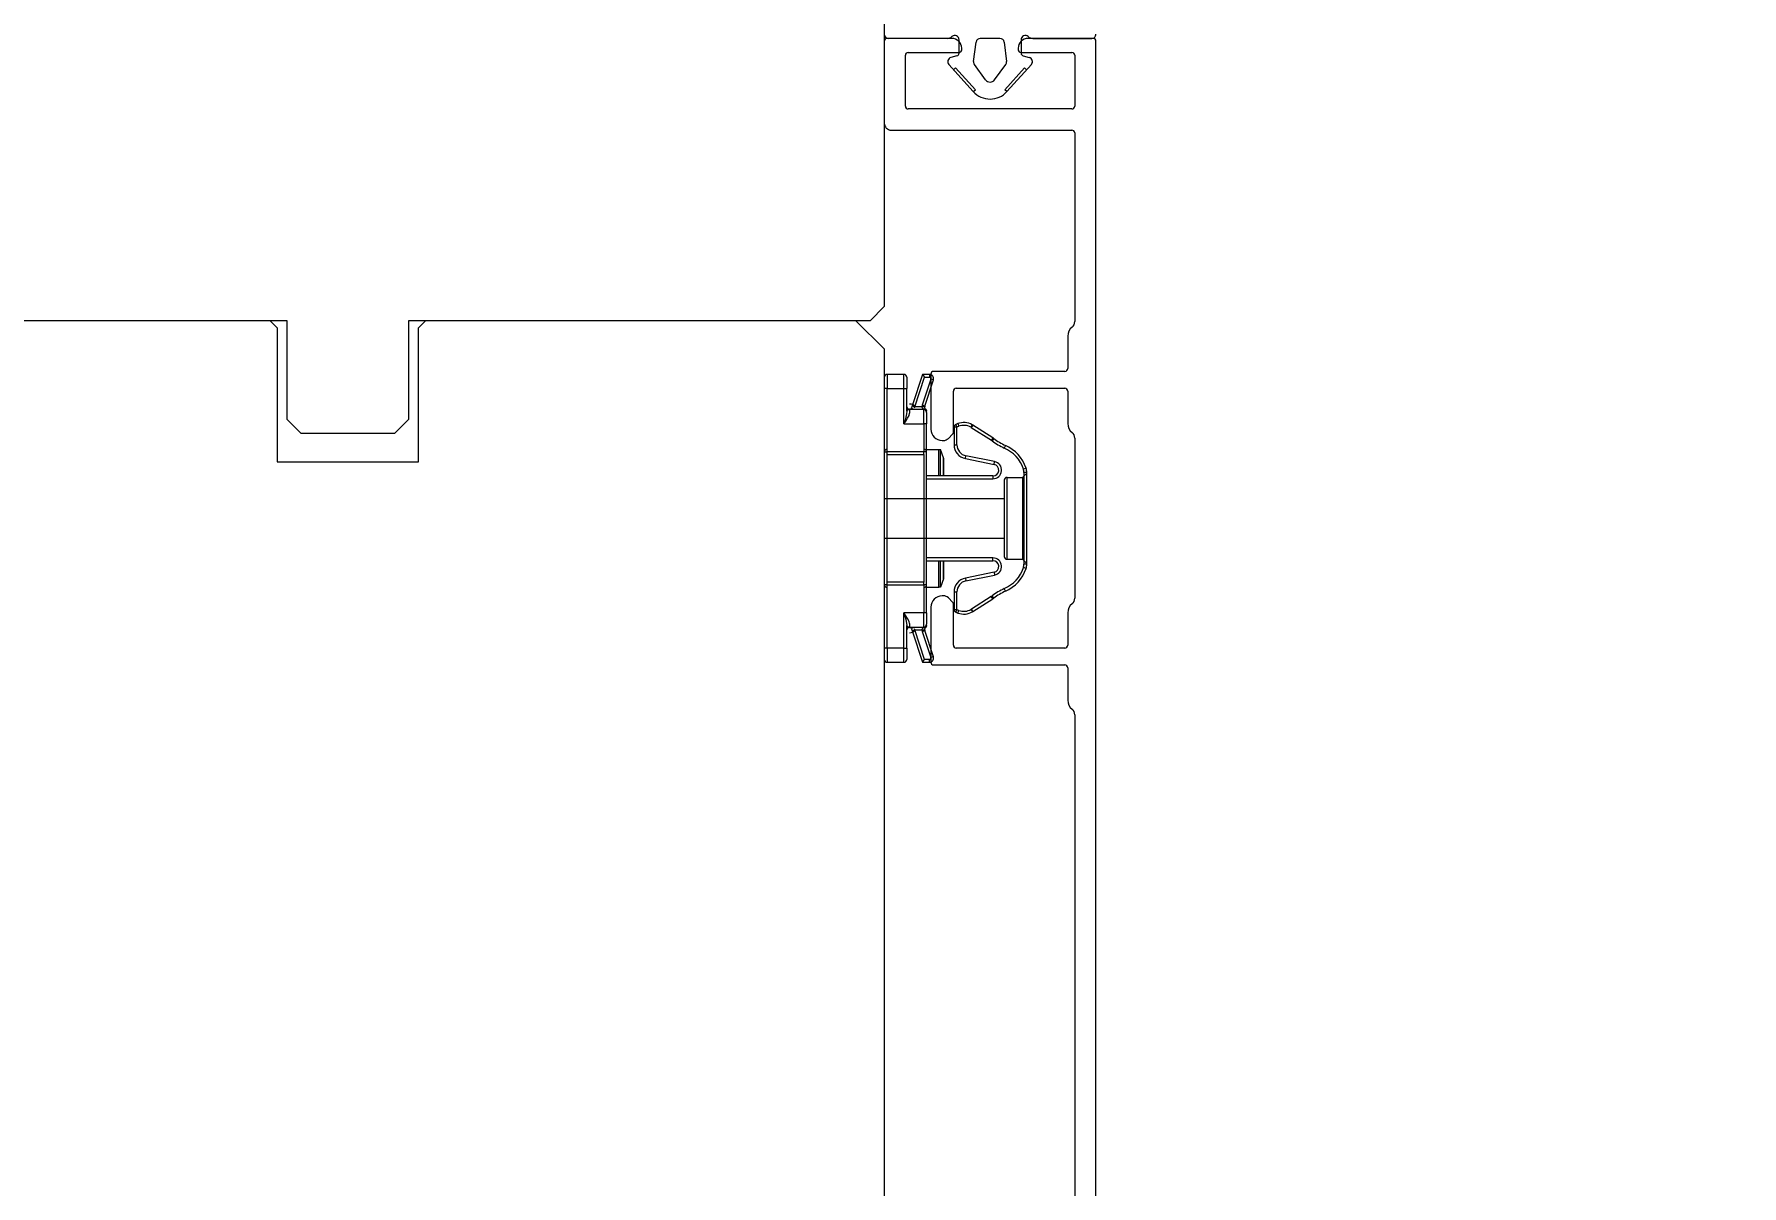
# Model space of a CAD drawing. Header units: metres. Extents: x 2.1 to 55.1, y 135.2 to 164.9.
# Drawn here: x 32.1687 to 32.2897, y 143.0914 to 143.173 of the extents above; entities that cross this region are included whole.
import ezdxf

# ---------------------------------------------------------------- set-up
doc = ezdxf.new("R2010")
doc.units = ezdxf.units.M
doc.header["$PDMODE"] = 65
doc.linetypes.add('AUSGEZOGEN', pattern=[0])
doc.linetypes.add('VERDECKT', pattern=[9.524999999999999, 6.35, -3.175])
for name, color, linetype, lineweight in [('XR$1$Fenster', 7, 'AUSGEZOGEN', 18), ('XR$1$Vermassung Decke', 180, 'VERDECKT', 25), ('XR$1$Werkplan- Ausfuehrungsmasse', 7, 'AUSGEZOGEN', 13)]:
    doc.layers.add(name, color=color, linetype=linetype, lineweight=lineweight)
doc.styles.add('ARIAL', font='ARIAL.TTF')
doc.dimstyles.new('DIMSTYLE_16', dxfattribs={"dimtxt": 0.125, "dimasz": 0.15, "dimexe": 0, "dimexo": 0, "dimgap": 0.0625, "dimtad": 2, "dimdec": 1, "dimlfac": 100, "dimrnd": 0.5, "dimzin": 4, "dimdsep": 46, "dimtxsty": 'ARIAL', "dimblk1": 'ALL_ML_KREIS', "dimblk2": 'ALL_ML_KREIS', "dimsah": 1, "dimcen": 0, "dimclrd": 256, "dimclre": 256, "dimclrt": 256, "dimadec": 0, "dimazin": 0, "dimtfac": 1, "dimtdec": 0, "dimtix": 1, "dimtmove": 2, "dimatfit": 3, "dimfxl": 0, "dimtvp": 1.2, "dimtzin": 0, "dimlwd": 0, "dimlwe": -1, "dimarcsym": 0})
doc.dimstyles.new('DIMSTYLE_3', dxfattribs={"dimtxt": 0.1, "dimasz": 0.15, "dimexe": 0, "dimexo": 0, "dimgap": 0.05, "dimtad": 2, "dimdec": 1, "dimlfac": 100, "dimrnd": 0.5, "dimzin": 4, "dimdsep": 46, "dimtxsty": 'ARIAL', "dimblk1": 'ALL_ML_KREIS', "dimblk2": 'ALL_ML_KREIS', "dimsah": 1, "dimcen": 0, "dimclrd": 240, "dimclre": 240, "dimclrt": 240, "dimadec": 0, "dimazin": 0, "dimtfac": 1, "dimtdec": 0, "dimtix": 1, "dimtmove": 2, "dimatfit": 3, "dimfxl": 0, "dimtvp": 1.2, "dimtzin": 0, "dimlwd": 0, "dimlwe": 13, "dimarcsym": 0})

# ---------------------------------------------------------------- blocks, each defined once
blk = doc.blocks.new('ALL_ML_KREIS')
at = {"color": 0, "linetype": 'ByBlock', "lineweight": -2}
for p, q in [((0, -0.5), (0, 0.5)), ((-1, 0), (0.5, 0))]:
    blk.add_line(p, q, dxfattribs=at)
blk.add_circle((0, 0), 0.15, dxfattribs=at)
blk = doc.blocks.new('*D32')
at = {"layer": 'DEFPOINTS', "color": 92, "linetype": 'AUSGEZOGEN', "lineweight": 13, "true_color": 0x00c600, "transparency": 33554687}
for p in [(28.73091207872055, 143.084699050955), (28.57091207872055, 143.0046990509549), (34.85591207872056, 143.0046990509549)]:
    blk.add_point(p, dxfattribs=at)
at = {"layer": 'XR$1$Vermassung Decke', "color": 92, "linetype": 'AUSGEZOGEN', "lineweight": -2, "true_color": 0x00c600, "transparency": 33554687}
for p, q in [((34.85591207872056, 143.084699050955), (34.85591207872056, 143.084699050955)), ((34.85591207872056, 143.0046990509549), (34.85591207872056, 143.084699050955)), ((34.85591207872056, 143.0046990509549), (34.85591207872056, 143.0046990509549))]:
    blk.add_line(p, q, dxfattribs=at)
at = {"layer": 'XR$1$Vermassung Decke', "color": 92, "linetype": 'AUSGEZOGEN', "lineweight": 13, "true_color": 0x00c600, "transparency": 33554687, "xscale": 0.15, "yscale": 0.15, "zscale": 0.15}
for p, rotation in [((34.85591207872056, 143.084699050955), 90), ((34.85591207872056, 143.0046990509549), 270)]:
    blk.add_blockref('ALL_ML_KREIS', p, dxfattribs=dict(at, rotation=rotation))
at = {"layer": 'XR$1$Vermassung Decke', "color": 92, "linetype": 'AUSGEZOGEN', "lineweight": 13, "true_color": 0x00c600, "transparency": 33554687, "insert": (34.75420675812029, 143.142199050955), "char_height": 0.1, "width": 0.3, "attachment_point": 5, "rotation": 90, "style": 'ARIAL'}
blk.add_mtext('\\A1;{\\A1;{8\\H0.066000;\\S^ ;}}', dxfattribs=at)
blk = doc.blocks.new('*D177')
at = {"layer": 'DEFPOINTS', "transparency": 33554687}
for p in [(32.09091207872055, 143.084699050955), (32.16591207872055, 142.836699050955), (33.51091207872054, 142.836699050955)]:
    blk.add_point(p, dxfattribs=at)
at = {"layer": 'XR$1$Werkplan- Ausfuehrungsmasse', "lineweight": -2, "transparency": 33554687}
for p, q in [((33.51091207872054, 143.084699050955), (33.51091207872054, 143.084699050955)), ((33.51091207872054, 142.836699050955), (33.51091207872054, 143.084699050955)), ((33.51091207872054, 142.836699050955), (33.51091207872054, 142.836699050955))]:
    blk.add_line(p, q, dxfattribs=at)
at = {"layer": 'XR$1$Werkplan- Ausfuehrungsmasse', "transparency": 33554687, "xscale": 0.15, "yscale": 0.15, "zscale": 0.15}
for p, rotation in [((33.51091207872054, 143.084699050955), 90), ((33.51091207872054, 142.836699050955), 270)]:
    blk.add_blockref('ALL_ML_KREIS', p, dxfattribs=dict(at, rotation=rotation))
at = {"layer": 'XR$1$Werkplan- Ausfuehrungsmasse', "transparency": 33554687, "insert": (33.3962804279702, 142.95457695), "char_height": 0.125, "width": 0.5, "attachment_point": 5, "rotation": 90, "style": 'ARIAL'}
blk.add_mtext('\\A1;{\\A1;{25\\H0.082500;\\S^ ;}}', dxfattribs=at)
blk = doc.blocks.new('*D178')
at = {"layer": 'DEFPOINTS', "transparency": 33554687}
for p in [(32.09091207872055, 143.264699050955), (32.09091207872055, 143.084699050955), (33.51091207872054, 143.084699050955)]:
    blk.add_point(p, dxfattribs=at)
at = {"layer": 'XR$1$Werkplan- Ausfuehrungsmasse', "lineweight": -2, "transparency": 33554687}
for p, q in [((33.51091207872054, 143.264699050955), (33.51091207872054, 143.264699050955)), ((33.51091207872054, 143.084699050955), (33.51091207872054, 143.264699050955)), ((33.51091207872054, 143.084699050955), (33.51091207872054, 143.084699050955))]:
    blk.add_line(p, q, dxfattribs=at)
at = {"layer": 'XR$1$Werkplan- Ausfuehrungsmasse', "transparency": 33554687, "xscale": 0.15, "yscale": 0.15, "zscale": 0.15}
for p, rotation in [((33.51091207872054, 143.264699050955), 90), ((33.51091207872054, 143.084699050955), 270)]:
    blk.add_blockref('ALL_ML_KREIS', p, dxfattribs=dict(at, rotation=rotation))
at = {"layer": 'XR$1$Werkplan- Ausfuehrungsmasse', "transparency": 33554687, "insert": (33.3962804279702, 143.3746990509549), "char_height": 0.125, "width": 0.5, "attachment_point": 5, "rotation": 90, "style": 'ARIAL'}
blk.add_mtext('\\A1;{\\A1;{18\\H0.082500;\\S^ ;}}', dxfattribs=at)

msp = doc.modelspace()

# ---------------------------------------------------------------- linework, layer by layer
at = {"layer": 'XR$1$Fenster', "linetype": 'AUSGEZOGEN', "lineweight": 13, "transparency": 33554687}
for p, q in [((32.22891182403888, 143.2096993192121), (32.22891192144552, 143.1536993192122)), ((32.22891188874441, 143.1724993008997), (32.22891189883256, 143.1666993009621)), ((32.23370303658758, 143.172699309272), (32.22911188839486, 143.1726993012475)), ((32.23338273827355, 143.1726993248296), (32.22921188837573, 143.1726993175748)), ((32.23421189035684, 143.1716527916694), (32.23421188870971, 143.1725993262718)), ((32.234403037985, 143.1718993105129), (32.23440303781106, 143.1719993104897)), ((32.23524470050254, 143.17105601629), (32.23541412515137, 143.172435889166)), ((32.2371118885337, 143.1726993313161), (32.23571188853865, 143.1726993288809)), ((32.23740965283741, 143.1724358926371), (32.23757908228665, 143.1710560203498)), ((32.23840303781103, 143.1719993174706), (32.23840303798497, 143.1718993174705)), ((32.2386118887105, 143.1725993339252), (32.23861189035691, 143.1716527993228)), ((32.24371188872016, 143.1726993267045), (32.23910303659349, 143.1726993186881)), ((32.23944103879879, 143.1726993353674), (32.24361188869741, 143.1726993426223)), ((32.24391205674661, 143.0760993269049), (32.24391188906802, 143.1724993270524)), ((32.23041189674611, 143.167899303571), (32.23041189048398, 143.1714993035706)), ((32.23061189013608, 143.1716993039185), (32.23420303833289, 143.171699310165)), ((32.23348896860686, 143.1708540058299), (32.23522297168493, 143.1689285987818)), ((32.23406365450196, 143.1714596062463), (32.23363424517954, 143.1713445455646)), ((32.23608895054005, 143.16976330464), (32.23530025739194, 143.170842436911)), ((32.23673483674699, 143.1697633057635), (32.23752352614028, 143.1708424407776)), ((32.23933481488579, 143.1708540159982), (32.23760081850585, 143.1689286029178)), ((32.23860303833283, 143.1716993178184), (32.24221189042605, 143.1716993240942)), ((32.23876012688392, 143.1714596144154), (32.23918953660661, 143.1713445552275)), ((32.24241189077392, 143.1714993244421), (32.24241189703559, 143.1678993244421)), ((32.23382357214334, 143.1704824678462), (32.23397218733685, 143.1706163092607)), ((32.23397218733685, 143.1706163092607), (32.23537158687844, 143.1690624401964)), ((32.23885159698271, 143.170616317748), (32.23745220284674, 143.1690624438154)), ((32.23900021264182, 143.1704824768504), (32.23885159698271, 143.170616317748)), ((32.23522297168493, 143.1689285987818), (32.23537158687844, 143.1690624401964)), ((32.23760081850585, 143.1689286029178), (32.23745220284674, 143.1690624438154)), ((32.24221189738345, 143.1676993240942), (32.23061189709398, 143.1676993039189)), ((32.22941189970224, 143.1661993018317), (32.24220304802756, 143.1661993240801)), ((32.24240304837542, 143.1659993244278), (32.24241192357297, 143.1526366359952)), ((32.22891192144552, 143.1536993192122), (32.22791192318493, 143.1526993174728)), ((32.186611923185, 143.1526992456354), (32.16191192318503, 143.1526992026721)), ((32.185411923185, 143.1526992435463), (32.18591192405469, 143.1521992444069)), ((32.18661193536082, 143.1456992456354), (32.186611923185, 143.1526992456354)), ((32.22791192318493, 143.1526993174728), (32.19521192318498, 143.1526992605942)), ((32.19521192318498, 143.1526992605942), (32.19521193536081, 143.1456992605943)), ((32.19591192405468, 143.1521992618118), (32.19641192318498, 143.1526992626815)), ((32.22691192318441, 143.1526993157334), (32.22891192666322, 143.1506993192122)), ((32.18591192405469, 143.1521992444069), (32.18591194057903, 143.1426992444178)), ((32.19591194057902, 143.1426992618119), (32.19591192405468, 143.1521992618118)), ((32.24191192536009, 143.1516119400465), (32.24191192937143, 143.1493119400465)), ((32.22891192666322, 143.1506993192122), (32.2289120397245, 143.0856993192353)), ((32.23031192984211, 143.1488993287553), (32.22911192984211, 143.1488993266736)), ((32.22911192984211, 143.1488993266736), (32.22911193157686, 143.1478993266736)), ((32.23031193157686, 143.1478993287553), (32.23031192984211, 143.1488993287553)), ((32.2316249591022, 143.148899331033), (32.2308970915905, 143.1466611834021)), ((32.23211192984211, 143.1488993318778), (32.2316249591022, 143.148899331033)), ((32.2316249591022, 143.148899331033), (32.2317702276076, 143.1486993312851)), ((32.23211192984211, 143.1488993318778), (32.23211193018906, 143.1486993318778)), ((32.23221192594718, 143.1489119231693), (32.23221193272737, 143.1450119231911)), ((32.24171192972024, 143.1491119396978), (32.23241192559921, 143.149111923517)), ((32.22911193157686, 143.1478993266736), (32.22891193157686, 143.1478993263266)), ((32.22911193157686, 143.1478993266736), (32.23031193157686, 143.1478993287553)), ((32.22911193936298, 143.1434110070991), (32.22911193157686, 143.1478993266736)), ((32.23031193591374, 143.1453993287553), (32.23031193157686, 143.1478993287553)), ((32.23031193157686, 143.1478993287553), (32.23051193157686, 143.1478993291022)), ((32.23051193018906, 143.1486993291022), (32.23051193157686, 143.1478993291022)), ((32.23051193436213, 143.1462937562933), (32.23051193157686, 143.1478993291022)), ((32.23108728667211, 143.1465993301003), (32.2317702276076, 143.1486993312851)), ((32.23220702790333, 143.1485684052269), (32.23160264728008, 143.146709972149)), ((32.2317702276076, 143.1486993312851), (32.23211193018906, 143.1486993318778)), ((32.23179284236168, 143.1466481188472), (32.23239722298491, 143.1485065519252)), ((32.23239722298491, 143.1485065519252), (32.23220702790333, 143.1485684052269)), ((32.23381193310409, 143.1447947686792), (32.23381192803888, 143.1477119259667)), ((32.23401192769194, 143.1479119263137), (32.24171193180752, 143.1479119396847)), ((32.24191193215447, 143.1477119400317), (32.2419119361444, 143.1454119400317)), ((32.2308970915905, 143.1466611834021), (32.23085686075518, 143.1465374760689)), ((32.2308970915905, 143.1466611834021), (32.23108728667211, 143.1465993301003)), ((32.23104705572948, 143.1465374763988), (32.23108728667211, 143.1465993301003)), ((32.23158325088156, 143.1465993309607), (32.23108728667211, 143.1465993301003)), ((32.23178314416241, 143.1465927982531), (32.23158325088156, 143.1465993309607)), ((32.23158325088156, 143.1465993309607), (32.23158511368705, 143.1465724468337)), ((32.23158511368705, 143.1465724468337), (32.2316022884855, 143.1465314991653)), ((32.2316022884855, 143.1465314991653), (32.23164283810038, 143.1464876026074)), ((32.23179284236168, 143.1466481188472), (32.23160264728008, 143.146709972149)), ((32.23164283810038, 143.1464876026074), (32.23171193409847, 143.1464457413002)), ((32.23171193409847, 143.1464457413002), (32.23171193417898, 143.1463993311839)), ((32.23171295263636, 143.1464459282521), (32.23176591131185, 143.1464506979957)), ((32.23176591131185, 143.1464506979957), (32.23180938891843, 143.1464465208652)), ((32.23178407558848, 143.1465659141244), (32.23178314416241, 143.1465927982531)), ((32.23179266302322, 143.1465249664411), (32.23178407558848, 143.1465659141244)), ((32.23181293786874, 143.1464810698481), (32.23179266302322, 143.1465249664411)), ((32.23180938891843, 143.1464465208652), (32.23185750268154, 143.1464293004784)), ((32.2318474859041, 143.1464392084809), (32.23181293786874, 143.1464810698481)), ((32.23185750268154, 143.1464293004784), (32.23188978536006, 143.1463836337837)), ((32.18761193710022, 143.1446992473748), (32.18661193536082, 143.1456992456354)), ((32.19521193536081, 143.1456992605943), (32.19421193710021, 143.1446992588548)), ((32.23038524464936, 143.145656313251), (32.23031193591374, 143.1453993287553)), ((32.23031193591374, 143.1453993287553), (32.23045855390509, 143.1456134826501)), ((32.23031193591374, 143.1453993287553), (32.23171193591374, 143.1453993311839)), ((32.23044188961097, 143.1458695101635), (32.23038524464936, 143.145656313251)), ((32.23049069439011, 143.1460927264579), (32.23044188961097, 143.1458695101635)), ((32.23045855390509, 143.1456134826501), (32.23057184425979, 143.1457911468584)), ((32.23051193436213, 143.1462937562933), (32.23049069439011, 143.1460927264579)), ((32.23057184425979, 143.1457911468584), (32.23066945426983, 143.1459771605359)), ((32.23066945426983, 143.1459771605359), (32.23071193462073, 143.1461446854417)), ((32.23171193417898, 143.1463993311839), (32.23071193417899, 143.1463993294492)), ((32.23071193417899, 143.1463993294492), (32.23071193462073, 143.1461446854417)), ((32.23171193591374, 143.1453993311839), (32.23171193417898, 143.1463993311839)), ((32.23191193591374, 143.1453993315309), (32.23171193591374, 143.1453993311839)), ((32.23171193591374, 143.1453993311839), (32.23171193936297, 143.1434110116095)), ((32.23188978536006, 143.1463836337837), (32.23190614315092, 143.1463399316156)), ((32.23190614315092, 143.1463399316156), (32.2319119290575, 143.1462936084471)), ((32.23191193452593, 143.1461993315309), (32.23191193436492, 143.1462921517634)), ((32.23191193452593, 143.1461993315309), (32.23191193591374, 143.1453993315309)), ((32.23191193936297, 143.1434110119564), (32.23191193591374, 143.1453993315309)), ((32.23412222778387, 143.1454065283849), (32.23399221638506, 143.1453581709171)), ((32.23406193923282, 143.1451707176576), (32.23399221638506, 143.1453581709171)), ((32.23406193923282, 143.1451707176576), (32.2341919506316, 143.1452190751254)), ((32.23412222778387, 143.1454065283849), (32.2341919506316, 143.1452190751254)), ((32.23412739864621, 143.1454084679469), (32.23419815566641, 143.1452214025998)), ((32.23514045045463, 143.1453318561223), (32.23504236550678, 143.1451575594126)), ((32.23518732386059, 143.1453037649518), (32.23507986423153, 143.1451350864762)), ((32.23660826349089, 143.1443985300363), (32.23518732386059, 143.1453037649518)), ((32.19421193710021, 143.1446992588548), (32.18761193710022, 143.1446992473748)), ((32.23301193411518, 143.1442119245789), (32.23310482733397, 143.1442119247401)), ((32.23345838047051, 143.1443583719628), (32.23375335470562, 143.1446533472213)), ((32.2338619392328, 143.1451707173106), (32.23406193923282, 143.1451707176576)), ((32.2338619392328, 143.1451707173106), (32.23386194141229, 143.1439143499981)), ((32.23406194141229, 143.1439143503451), (32.23406193923282, 143.1451707176576)), ((32.23507986423153, 143.1451350864762), (32.23650080386183, 143.1442298515607)), ((32.23660826349089, 143.1443985300363), (32.23650080386183, 143.1442298515607)), ((32.23667499737989, 143.144352097696), (32.23655419097303, 143.1441927056885)), ((32.24241193792199, 143.1443872458225), (32.24241195761714, 143.1330366359757)), ((32.22891193936298, 143.1434110067521), (32.22911193936298, 143.1434110070991)), ((32.23171193936297, 143.1434110116095), (32.22911193936298, 143.1434110070991)), ((32.22911193967735, 143.1432297883454), (32.22911193936298, 143.1434110070991)), ((32.22911193967735, 143.1432297883454), (32.23171193967735, 143.1432297928558)), ((32.22911195539582, 143.1341688506613), (32.22911193967735, 143.1432297883454)), ((32.23191193936297, 143.1434110119564), (32.23171193936297, 143.1434110116095)), ((32.23171193967735, 143.1432297928558), (32.23171193936297, 143.1434110116095)), ((32.23171193967735, 143.1432297928558), (32.23171195539582, 143.1341688551717)), ((32.23191193907966, 143.1435743315309), (32.23278713916186, 143.1435743330491)), ((32.23191195571019, 143.1339876367649), (32.23191193936297, 143.1434110119564)), ((32.23278714241454, 143.1416993187087), (32.23278713916186, 143.1435743330491)), ((32.23280546811111, 143.1435743330809), (32.23283194487545, 143.1435743331268)), ((32.23283194487545, 143.1435743331268), (32.23285859623257, 143.1435743331731)), ((32.23285859623257, 143.1435743331731), (32.23287250306515, 143.1435743331973)), ((32.23288110842393, 143.1435743332122), (32.23288111167661, 143.1416993188717)), ((32.23288110842394, 143.1435743332122), (32.2328935569391, 143.1435743332338)), ((32.23310590935385, 143.1429909029184), (32.2328935569391, 143.1435743332338)), ((32.23310591159441, 143.1416993192616), (32.23310590935385, 143.1429909029184)), ((32.2331119401511, 143.1429567009145), (32.23311194233235, 143.1416993192721)), ((32.23386194141229, 143.1439143499981), (32.23406194141229, 143.1439143503451)), ((32.2346625751778, 143.1429344266824), (32.2347024484247, 143.1431304116925)), ((32.2346625751778, 143.1429344266824), (32.23669467859973, 143.1425209942397)), ((32.23673455184662, 143.1427169792498), (32.2347024484247, 143.1431304116925)), ((32.23750028045063, 143.1438639355804), (32.23741877323761, 143.1436812977579)), ((32.18591194057903, 143.1426992444178), (32.19591194057902, 143.1426992618119)), ((32.23661194233233, 143.1416993253438), (32.23191194233235, 143.1416993171904)), ((32.23661194233233, 143.1416993253438), (32.23661194267929, 143.1414993253438)), ((32.23669467859973, 143.1425209942397), (32.23673455184662, 143.1427169792498)), ((32.23761194250583, 143.1415993177498), (32.23871194250583, 143.1415993196581)), ((32.23761195256739, 143.1357993177499), (32.23761194250583, 143.1415993177498)), ((32.23871194250583, 143.1415993196581), (32.2390119419854, 143.1418993201785)), ((32.23871194250583, 143.1415993196581), (32.23871195256739, 143.1357993196581)), ((32.2389601824139, 143.1422557183062), (32.23877053431472, 143.1421922076891)), ((32.23901194191801, 143.1419381669557), (32.23881194191801, 143.1419381666087)), ((32.23881194191801, 143.1419381666087), (32.23881195315519, 143.1354604812149)), ((32.23901195315518, 143.1354604815618), (32.23901194191801, 143.1419381669557)), ((32.2319119426793, 143.1414993171904), (32.23661194267929, 143.1414993253438)), ((32.23741194285279, 143.1413993174029), (32.23741195222044, 143.1359993174029)), ((32.22891194510797, 143.1400993026575), (32.23741194510795, 143.1400993174029)), ((32.22891194996527, 143.1372993026575), (32.23741194996526, 143.1372993174029)), ((32.23661195239388, 143.1358993396842), (32.23191195239388, 143.1358993315309)), ((32.23191195274082, 143.1356993315309), (32.23661195274082, 143.1356993396842)), ((32.23278715607568, 143.1338243330491), (32.23278715282302, 143.1356993330492)), ((32.2328811220851, 143.1356993332122), (32.23288112533776, 143.1338243332122)), ((32.23310592424347, 143.1344077642859), (32.23310592200291, 143.1356993336022)), ((32.23311195274082, 143.1356993336126), (32.23311195492205, 143.1344419663107)), ((32.23661195274082, 143.1356993396842), (32.23661195239388, 143.1358993396842)), ((32.23761195256739, 143.1357993177499), (32.23871195256739, 143.1357993196581)), ((32.23871195256739, 143.1357993196581), (32.23901195308781, 143.1354993201785)), ((32.23310592424347, 143.1344077642859), (32.23289357385293, 143.1338243332338)), ((32.23669478777374, 143.1348767185617), (32.23466258987318, 143.1344632595547)), ((32.23466258987318, 143.1344632595547), (32.23470246380005, 143.1342672746829)), ((32.23470246380005, 143.1342672746829), (32.2367346617006, 143.13468073369)), ((32.23669478777374, 143.1348767185617), (32.2367346617006, 143.13468073369)), ((32.2389601890002, 143.1351429128543), (32.2387705418312, 143.1352064262488)), ((32.23901195315518, 143.1354604815618), (32.23881195315519, 143.1354604812149)), ((32.2291119557102, 143.1339876319076), (32.2289119557102, 143.1339876315606)), ((32.23171195539582, 143.1341688551717), (32.22911195539582, 143.1341688506613)), ((32.2291119557102, 143.1339876319076), (32.22911195539582, 143.1341688506613)), ((32.2291119557102, 143.1339876319076), (32.23171195571019, 143.133987636418)), ((32.22911196349629, 143.1294993266736), (32.2291119557102, 143.1339876319076)), ((32.23171195571019, 143.133987636418), (32.23171195539582, 143.1341688551717)), ((32.23191195571019, 143.1339876367649), (32.23171195571019, 143.133987636418)), ((32.23171195571019, 143.133987636418), (32.23171195915941, 143.131999331184)), ((32.23191195915941, 143.1319993315309), (32.23191195571019, 143.1339876367649)), ((32.23191195599349, 143.1338243315309), (32.23278715607568, 143.1338243330491)), ((32.23283196178929, 143.1338243331269), (32.23280548502495, 143.133824333081)), ((32.2328586131464, 143.1338243331731), (32.23283196178929, 143.1338243331269)), ((32.23287251997898, 143.1338243331972), (32.2328586131464, 143.1338243331731)), ((32.23289357385293, 143.1338243332338), (32.23288112533776, 143.1338243332122)), ((32.23310484646742, 143.1332119246805), (32.23301195324862, 143.1332119245184)), ((32.23386195950752, 143.1334833334612), (32.23406195950752, 143.1334833338081)), ((32.23386195950752, 143.1334833334612), (32.23386196168531, 143.1322279463353)), ((32.23406196168531, 143.1322279466822), (32.23406195950752, 143.1334833338081)), ((32.23649826410649, 143.1331668723485), (32.23508551306471, 143.1322668472284)), ((32.23660572432078, 143.1329981942457), (32.23649826410649, 143.1331668723485)), ((32.2366729501532, 143.1330450000355), (32.23655204477244, 143.1332043169803)), ((32.23750030432197, 143.1335347351862), (32.23741879675876, 143.1337173728525)), ((32.23171195915941, 143.131999331184), (32.23031195915942, 143.1319993287553)), ((32.23031196349629, 143.1294993287553), (32.23031195915942, 143.1319993287553)), ((32.2304474866058, 143.1318017353029), (32.23031195915942, 143.1319993287553)), ((32.23031195915942, 143.1319993287553), (32.23037972312255, 143.1317622164478)), ((32.23191195915941, 143.1319993315309), (32.23171195915941, 143.131999331184)), ((32.23171196089417, 143.130999331184), (32.23171195915941, 143.131999331184)), ((32.23191195915941, 143.1319993315309), (32.23191196054722, 143.1311993315309)), ((32.23221195464387, 143.1324119231232), (32.23221196143103, 143.1285119231449)), ((32.23375337537468, 143.1327705044553), (32.23345840011342, 143.1330654786877)), ((32.23381195934816, 143.1297119259137), (32.23381195426514, 143.1326290832012)), ((32.23406196168531, 143.1322279466822), (32.23386196168531, 143.1322279463353)), ((32.23399221185279, 143.1320405034618), (32.23406196168531, 143.1322279466822)), ((32.23399221185279, 143.1320405034618), (32.23412230991484, 143.1319920924389)), ((32.23419205974736, 143.1321795356593), (32.23406196168531, 143.1322279466822)), ((32.23412230991484, 143.1319920924389), (32.23419205974736, 143.1321795356593)), ((32.23412737866062, 143.1319901906627), (32.2341981422423, 143.1321772535278)), ((32.23517423249186, 143.1320865185693), (32.23507052043501, 143.1322575267833)), ((32.23519297327899, 143.1320981691256), (32.23508551306471, 143.1322668472284)), ((32.23519297327899, 143.1320981691256), (32.23660572432078, 143.1329981942457)), ((32.24191195945242, 143.1320119400271), (32.24191196346375, 143.1297119400271)), ((32.23037972312255, 143.1317622164478), (32.23044187296507, 143.131529314478)), ((32.23044187296507, 143.131529314478), (32.23049478554169, 143.1312822346963)), ((32.23057178581946, 143.1316076504538), (32.2304474866058, 143.1318017353029)), ((32.23049478554169, 143.1312822346963), (32.23051196071103, 143.1311049019112)), ((32.2305119634963, 143.1294993291023), (32.23051196071103, 143.1311049019112)), ((32.23067761047264, 143.1314017507428), (32.23057178581946, 143.1316076504538)), ((32.23071196045242, 143.1312539734567), (32.23067761047264, 143.1314017507428)), ((32.23071196045242, 143.1312539734567), (32.23071196089417, 143.1309993294492)), ((32.23071196089417, 143.1309993294492), (32.23171196089417, 143.130999331184)), ((32.23085688794967, 143.1308611833323), (32.23089711921418, 143.1307374761387)), ((32.23089711921418, 143.1307374761387), (32.23108731408118, 143.1307993301004)), ((32.23089711921418, 143.1307374761387), (32.23162499449115, 143.1284993310331)), ((32.23108731408118, 143.1307993301004), (32.23104708292396, 143.1308611836623)), ((32.23108731408118, 143.1307993301004), (32.23158327829064, 143.1307993309607)), ((32.23177026230264, 143.1286993312851), (32.23108731408118, 143.1307993301004)), ((32.2315851431412, 143.1308262255443), (32.23158327829064, 143.1307993309607)), ((32.23158327829064, 143.1307993309607), (32.23178317154883, 143.1308058643619)), ((32.23160233327551, 143.1308671901709), (32.2315851431412, 143.1308262255443)), ((32.23163894569286, 143.1309078226194), (32.23160233327551, 143.1308671901709)), ((32.23160267507303, 143.1306886898398), (32.23179286994003, 143.1307505438014)), ((32.23168094131158, 143.130936938137), (32.23163894569286, 143.1309078226194)), ((32.23171196097468, 143.1309529210677), (32.23168094131158, 143.130936938137)), ((32.23171196089417, 143.130999331184), (32.23171196097468, 143.1309529210677)), ((32.23176593940423, 143.1309479645655), (32.231712979562, 143.1309527341105)), ((32.23180941599005, 143.1309521418789), (32.23176593940423, 143.1309479645655)), ((32.23178317154883, 143.1308058643619), (32.23178410395078, 143.1308327589439)), ((32.23178410395078, 143.1308327589439), (32.2317926989824, 143.1308737235555)), ((32.2317926989824, 143.1308737235555), (32.23181100515584, 143.1309143559723)), ((32.23239725701112, 143.1288921128203), (32.23179286994003, 143.1307505438014)), ((32.2318575295007, 143.1309693623946), (32.23180941599005, 143.1309521418789)), ((32.23181100515584, 143.1309143559723), (32.23183200293994, 143.1309434714534)), ((32.23183200293994, 143.1309434714534), (32.23184751275754, 143.1309594543572)), ((32.23184751275763, 143.1309594543573), (32.2318575295007, 143.1309693623946)), ((32.23189182081182, 143.1310190447115), (32.2318575295007, 143.1309693623946)), ((32.23190945697788, 143.1310749637888), (32.23189182081182, 143.1310190447115)), ((32.23191195540588, 143.1311050546147), (32.23190945697788, 143.1310749637888)), ((32.23191196070823, 143.1311065112984), (32.23191196054722, 143.1311993315309)), ((32.22911196349629, 143.1294993266736), (32.22891196349629, 143.1294993263267)), ((32.23031196349629, 143.1294993287553), (32.22911196349629, 143.1294993266736)), ((32.22911196349629, 143.1294993266736), (32.22911196523105, 143.1284993266736)), ((32.23031196349629, 143.1294993287553), (32.2305119634963, 143.1294993291023)), ((32.23031196523105, 143.1284993287553), (32.23031196349629, 143.1294993287553)), ((32.2305119634963, 143.1294993291023), (32.2305119648841, 143.1286993291022)), ((32.23160267507303, 143.1306886898398), (32.23220706214412, 143.1288302588587)), ((32.24171196381257, 143.1295119396783), (32.23401195969698, 143.1295119262625)), ((32.22911196523105, 143.1284993266736), (32.23031196523105, 143.1284993287553)), ((32.23162499449115, 143.1284993310331), (32.23177026230264, 143.1286993312851)), ((32.23162499449115, 143.1284993310331), (32.23211196523106, 143.1284993318779)), ((32.23211196488409, 143.1286993318779), (32.23177026230264, 143.1286993312851)), ((32.23211196523106, 143.1284993318779), (32.23211196488409, 143.1286993318779)), ((32.23239725701112, 143.1288921128203), (32.23220706214412, 143.1288302588587)), ((32.23241196177882, 143.128311923493), (32.24171196589985, 143.1283119396652)), ((32.2419119662468, 143.1281119400122), (32.24191197023673, 143.1258119400122)), ((32.24241197201432, 143.124787245803), (32.24241203561255, 143.0882240194427))]:
    msp.add_line(p, q, dxfattribs=at)
for centre, radius, start, end in [((32.2292118878539, 143.1729993175748), 0.0003, 180.0000996607726, 270.0000996594156), ((32.22911188874442, 143.1724993012475), 0.0001999999999979991, 90.00010014319915, 180.0000996607726), ((32.23338273740384, 143.1731993248296), 0.0005, 270.0000996607726, 311.4097217710227), ((32.23370303781106, 143.171999309272), 0.0007000000000043656, 9.966309895904338e-05, 90.00010014290837), ((32.23391188870971, 143.17259932575), 0.0003, 9.966620075645824e-05, 131.409721770101), ((32.23420303798501, 143.171899310165), 0.0001999999999989086, 270.0000996628082, 9.966891483096671e-05), ((32.23571188906047, 143.1723993288809), 0.0003, 90.00009966077263, 173.0000996618901), ((32.23711188905552, 143.1723993313161), 0.0003, 7.000099658039457, 90.00009966077263), ((32.23910303781103, 143.1719993186881), 0.0006999999999989086, 90.00009965670151, 180.0000996561199), ((32.23860303798496, 143.1718993178184), 0.0002000000000007276, 180.0000996607726, 270.0000996567015), ((32.2389118887105, 143.172599334447), 0.0003, 48.59047755043704, 180.0000996607726), ((32.23944103792908, 143.1731993353674), 0.0005, 228.5904775505332, 270.0000996607726), ((32.24361188817559, 143.1729993426222), 0.0003, 270.0000996594156, 9.96607726121624e-05), ((32.24371188906804, 143.1724993267045), 0.0001999999999970896, 9.966077261452283e-05, 90.00009965873706), ((32.23061189048396, 143.1714993039185), 0.0002000000000002728, 90.00009966484372, 180.0000996607726), ((32.23371189139713, 143.1710547679518), 0.0003, 105.0000996598668, 222.0058957736827), ((32.23401189035691, 143.1716527913215), 0.0002, 285.0000996598197, 9.966077261098217e-05), ((32.23554246441163, 143.1710194560049), 0.0003, 173.0000996620555, 216.1615248757278), ((32.23728131850475, 143.1710194590289), 0.0003, 323.8386744567361, 7.000099657874074), ((32.23881189035691, 143.1716527996707), 0.0002, 180.0000996607726, 255.0000996610585), ((32.23911189139712, 143.1710547773446), 0.0003, 317.9943035447168, 75.00009966035603), ((32.24221189077392, 143.1714993240942), 0.0002000000000007276, 9.966077261098217e-05, 90.00009965873706), ((32.23641189323296, 143.1699993300985), 0.0004000000000000001, 216.1615248752327, 323.838674458527), ((32.23641189323296, 143.1699993300985), 0.0016, 222.0058957770735, 317.9943035437835), ((32.2306118967461, 143.1678993039189), 0.0002000000000007276, 180.0000996689148, 270.0000996567015), ((32.24221189703559, 143.1678993240942), 0.0002000000000007276, 270.0000996567015, 9.966077261098217e-05), ((32.22941189883257, 143.1666993018317), 0.000500000000001819, 180.0000996542588, 270.0000996567015), ((32.24220304837543, 143.1659993240801), 0.0001999999999998181, 9.962820373104401e-05, 90.00009965670151), ((32.24191192357297, 143.1526366351231), 0.0005000000000003411, 307.979972372372, 9.992783742718515e-05), ((32.24271192536008, 143.1516119414418), 0.0007999999999986895, 127.9799723725929, 180.0000999274303), ((32.22911193018906, 143.1486993266736), 0.0002000000000000005, 90.00009939411491, 180.0000996607726), ((32.23031193018905, 143.1486993287553), 0.0001999999999999999, 9.966077261098217e-05, 90.00009939411491), ((32.23211193036254, 143.1485993318778), 0.0002999999999999983, 341.9849675256622, 90.00009939479342), ((32.23241192594718, 143.148911923517), 0.0002000000000016371, 90.00009968519927, 180.0000995956349), ((32.24171192937143, 143.1493119396978), 0.0001999999999970896, 270.0000999274303, 9.992132365048748e-05), ((32.23211193036254, 143.1485993318778), 0.0001000000000000023, 341.9849675097564, 90.00009939615046), ((32.23401192803889, 143.1477119263136), 0.0002000000000007276, 90.00009939207933, 180.0000993920794), ((32.24171193215447, 143.1477119396847), 0.0001999999999970896, 9.939207935149232e-05, 90.00009939411493), ((32.23071193383203, 143.1465993294492), 0.0001999999999999958, 180.0000996607726, 270.0000993941149), ((32.23066666567358, 143.1465993293706), 0.0002000000000001185, 276.4982069213781, 341.9849675342446), ((32.23198303744327, 143.1465862655455), 0.000399999999999925, 161.9849675297436, 178.1281841812929), ((32.23198303744327, 143.1465862655455), 0.0002000000000000563, 161.9849675336151, 178.1281841772572), ((32.23171193452593, 143.1461993311839), 0.0002000000000000002, 9.966077261098217e-05, 90.00009939411488), ((32.2340619392328, 143.1451707176576), 0.0001999999999999998, 110.4025791688004, 180.0000996607726), ((32.23377361354516, 143.1463437946825), 0.001000000000026916, 290.4025791680465, 290.7190043925402), ((32.23455194076744, 143.1442860758642), 0.001200000000000002, 60.63149771988449, 110.7190043923498), ((32.23377361354529, 143.1463437946822), 0.001199999999688685, 290.4025791681256, 290.7190043920737), ((32.23455194076744, 143.1442860758642), 0.001000000000000018, 60.63149771988449, 110.7190043927355), ((32.2346500257153, 143.1444603725739), 0.001000000000002704, 57.50009939439317, 60.63149772032833), ((32.2427119361444, 143.1454119414195), 0.0007999999999990451, 180.0000993920794, 232.0202269484766), ((32.23301193272737, 143.1450119245789), 0.0007999999999992724, 180.0000993961505, 270.0000993941149), ((32.23310482646659, 143.1447119247401), 0.0005000000000036379, 270.000099394522, 315.0000993949295), ((32.23361193310397, 143.1447947683323), 0.0002000000001107049, 315.0000993932023, 9.939207929499445e-05), ((32.23465002571531, 143.1444603725739), 0.0008000000000005479, 57.5000993943544, 60.63149771988449), ((32.23607096534563, 143.1435551376584), 0.0008000000000016094, 52.84078007920732, 57.50009939478358), ((32.23921193192383, 143.1476993298541), 0.00440000000000013, 232.8407800792085, 245.9498520444853), ((32.23607096534563, 143.1435551376584), 0.001000000000002119, 52.84078007937212, 57.50009939439317), ((32.23921193192383, 143.1476993298541), 0.004200000000000038, 232.840780079092, 245.9498520445485), ((32.24191193792199, 143.1443872449551), 0.0005000000000002296, 9.9393707794783e-05, 52.02022694947883), ((32.2330119401511, 143.142956700741), 0.0001, 9.96607726074415e-05, 20.00009939319305), ((32.2348619414123, 143.1439143517329), 0.001000000000000006, 180.0000996607726, 258.5000993943105), ((32.2348619414123, 143.1439143517329), 0.0008, 180.0000996607726, 258.500099393893), ((32.23639993307499, 143.1413983249759), 0.0025, 18.51501022209612, 65.9498520442516), ((32.23639993307499, 143.1413983249759), 0.002700000000000008, 18.51501022269846, 65.94985204430827), ((32.23661194161242, 143.1421143253438), 0.0004150000000000004, 270.0000993939432, 78.50009939459729), ((32.23661194161242, 143.1421143253438), 0.000615000000000001, 270.0000993939991, 78.50009939439845), ((32.23761194285277, 143.1413993177498), 0.0002, 90.00009939411491, 180.0000996607726), ((32.23801194191801, 143.1419381652209), 0.000800000000000004, 9.966077261098217e-05, 18.51501022266853), ((32.23801194191801, 143.1419381652209), 0.0009999999999998454, 9.966077261027405e-05, 18.51501022263621), ((32.23661195346158, 143.1352838585984), 0.0006154810858585823, 281.5000993934071, 90.00009939369839), ((32.23661195346158, 143.1352838585984), 0.0004154810858585834, 281.5000993938378, 90.00009939349789), ((32.23761195222044, 143.1359993177498), 0.0002, 180.0000996607726, 270.0000993941149), ((32.23301195492206, 143.1344419661372), 0.0001, 340.0000993933782, 9.966077261452283e-05), ((32.23486195950752, 143.1334833351959), 0.001000000000000092, 101.5000993935608, 180.0000996607726), ((32.23639995221865, 143.1360003436808), 0.002500000000000004, 294.0502578173974, 341.4841506446622), ((32.23639995221865, 143.1360003436808), 0.002700000000000007, 294.0502578175165, 341.484150644628), ((32.23801195315518, 143.1354604798271), 0.0008000000000000352, 341.4841506437163, 9.965873705510089e-05), ((32.23801195315518, 143.1354604798271), 0.001000000000000146, 341.4841506438132, 9.965914416627716e-05), ((32.23301195464386, 143.1324119245184), 0.0007999999999992724, 90.00009992692142, 180.0000999253948), ((32.23310484733944, 143.1327119246804), 0.0005000000000035813, 45.00009992864227, 90.00009992620899), ((32.23486195950752, 143.1334833351959), 0.0008000000000000928, 101.5000993938229, 180.0000996607726), ((32.23606842324936, 143.1338415847595), 0.0007999999999988508, 302.5000993940123, 307.1948059146443), ((32.23921196314933, 143.1296993441946), 0.004400000000000038, 114.0502578173951, 127.1948059147943), ((32.23921196314933, 143.1296993441946), 0.004199999999999988, 114.0502578174764, 127.1948059148015), ((32.23361195426502, 143.1326290828523), 0.000200000000111288, 9.992946581721892e-05, 45.00009993439962), ((32.23406196168531, 143.1322279466822), 0.0002000000000000007, 180.0000996607726, 249.5891726159459), ((32.23377356075214, 143.1310548763369), 0.001000000000184402, 69.2789858968837, 69.5891726119352), ((32.23455196015071, 143.1331125678534), 0.001199999999999998, 249.2789858965021, 301.2357276733735), ((32.2337735607522, 143.131054876337), 0.001200000000051277, 69.2789858960303, 69.58917261214508), ((32.23455196015071, 143.1331125678534), 0.0009999999999999948, 249.2789858964729, 301.2357276733241), ((32.23465567220758, 143.1329415596394), 0.000799999999996654, 301.2357276723797, 302.5000993935831), ((32.23465567220758, 143.1329415596394), 0.0009999999999953046, 301.2357276734724, 302.500099392841), ((32.23606842324936, 143.1338415847595), 0.0010000000000009, 302.5000993944027, 307.1948059146443), ((32.24271195945241, 143.1320119414223), 0.0007999999999986895, 127.9799723713403, 180.0000999253948), ((32.24191195764121, 143.1330366350543), 0.0004999999759201073, 307.9799780267678, 0.0001055818000678705), ((32.23071196124111, 143.1307993294492), 0.0002000000000000016, 90.00009939411491, 180.0000996607726), ((32.23066669308266, 143.1307993293707), 0.0002000000000001185, 18.01523126531986, 83.50199186857256), ((32.23198306480701, 143.130812397763), 0.0003999999999999791, 181.8720146031011, 198.0152312578916), ((32.23171196054721, 143.131199331184), 0.0001999999999999991, 270.0000993941149, 9.96607726074415e-05), ((32.23198306480701, 143.130812397763), 0.0002000000000000528, 181.8720146072033, 198.0152312575768), ((32.23401195934816, 143.1297119262625), 0.0002000000000007276, 180.0000999213237, 270.0000999294659), ((32.24171196346376, 143.1297119396782), 0.0001999999999970896, 270.0000999274303, 9.992946587047203e-05), ((32.22911196488409, 143.1286993266736), 0.0002000000000000003, 180.0000996607726, 270.0000993941149), ((32.2303119648841, 143.1286993287553), 0.0002000000000000005, 270.0000993941149, 9.966077261098217e-05), ((32.23211196471062, 143.1287993318778), 0.0002999999999999997, 270.0000993934364, 18.01523126036768), ((32.23211196471062, 143.1287993318778), 0.0001000000000000008, 270.0000993961505, 18.01523125046331), ((32.23241196143103, 143.1285119234931), 0.000200000000001296, 180.0000997259104, 270.0000996343104), ((32.2417119662468, 143.1281119396652), 0.0001999999999970896, 9.939207935149232e-05, 90.00009939411493), ((32.24271197023673, 143.1258119414), 0.0007999999999997841, 180.0000993941149, 232.0202269497294), ((32.24191197201431, 143.1247872449356), 0.0005000000000059833, 9.9393707794783e-05, 52.02022694683281)]:
    msp.add_arc(centre, radius, start, end, dxfattribs=at)
for centre, major_axis, ratio, start_param, end_param in [((32.23071193436213, 143.1462937566402), (0.0001999999999996972, 3.478808746846713e-10), 0.7453559925013852, 1.570796326799957, 3.141592653589793), ((32.23066666567358, 143.1465993293706), (-0.0003999999999994543, -6.957617494980968e-10), 0.4999999999999261, 3.456016019819558, 4.636870288669098), ((32.23104705583678, 143.1464756227672), (0.0001901950815946272, -6.185330174867255e-05), 0.2954608359358151, 3.141592653589486, 4.616595748495035), ((32.22911193936298, 143.1434110070991), (0.0001999999999997005, 3.478808746846771e-10), 0.9060937684145924, 1.570796326795154, 3.141592653589793), ((32.23171193936297, 143.1434110116095), (-0.0001999999999996986, -3.478808747489987e-10), 0.9060937684146011, 3.14159265358979, 4.712388980384951), ((32.2291119557102, 143.1339876319076), (0.0001999999999996987, 3.47880874684674e-10), 0.9060937684145999, 3.141592653590087, 4.712388980384684), ((32.2317119557102, 143.1339876364179), (-0.0001999999999996987, -3.478808747489989e-10), 0.9060937684145998, 1.570796326794906, 3.141592653589793), ((32.23071196071101, 143.1311049022582), (0.0001999999999996948, 3.478808746846672e-10), 0.7453559924999997, 3.141592653590106, 4.712388980385106), ((32.23066669308266, 143.1307993293707), (-0.0003999999999994543, -6.957617494980968e-10), 0.4999999999999261, 1.64631501851049, 2.82716928736005), ((32.23104708281665, 143.1309230372939), (0.0001901948669932085, 6.185396163088697e-05), 0.2954608359358438, 1.666589558684561, 3.141592653589793)]:
    msp.add_ellipse(centre, major_axis=major_axis, ratio=ratio, start_param=start_param, end_param=end_param, dxfattribs=at)

# ---------------------------------------------------------------- dimensions: what is measured, and where the dimension line sits
at = {"layer": 'XR$1$Vermassung Decke', "color": 92, "linetype": 'AUSGEZOGEN', "lineweight": 13, "true_color": 0x00c600, "transparency": 33554687}
dim = msp.add_linear_dim(base=(34.85591207872056, 143.084699050955), p1=(34.85591207872056, 143.0046990509549), p2=(34.85591207872056, 143.084699050955), angle=90, dimstyle='DIMSTYLE_3', override={"dimpost": '<>', "dimclrd": 92, "dimclre": 92, "dimclrt": 92, "dimlwd": 0, "dimlwe": 13}, dxfattribs=at)
dim.commit()
dim.dimension.update_dxf_attribs({"geometry": '*D32', "text_midpoint": (34.75420675812029, 143.142199050955), "dimtype": 160})
at = {"layer": 'XR$1$Werkplan- Ausfuehrungsmasse', "transparency": 33554687}
for base, p1, p2, picture, middle in [((33.51091207872054, 143.264699050955), (33.51091207872054, 143.084699050955), (33.51091207872054, 143.264699050955), '*D178', (33.3962804279702, 143.3746990509549)), ((33.51091207872054, 143.084699050955), (33.51091207872054, 142.836699050955), (33.51091207872054, 143.084699050955), '*D177', (33.3962804279702, 142.95457695))]:
    dim = msp.add_linear_dim(base=base, p1=p1, p2=p2, angle=90, dimstyle='DIMSTYLE_16', override={"dimpost": '<>', "dimclrd": 256, "dimclre": 256, "dimclrt": 256, "dimlwd": 0, "dimlwe": 65535}, dxfattribs=at)
    dim.commit()
    dim.dimension.update_dxf_attribs({"geometry": picture, "text_midpoint": middle, "dimtype": 160})

doc.saveas('drawing.dxf')
